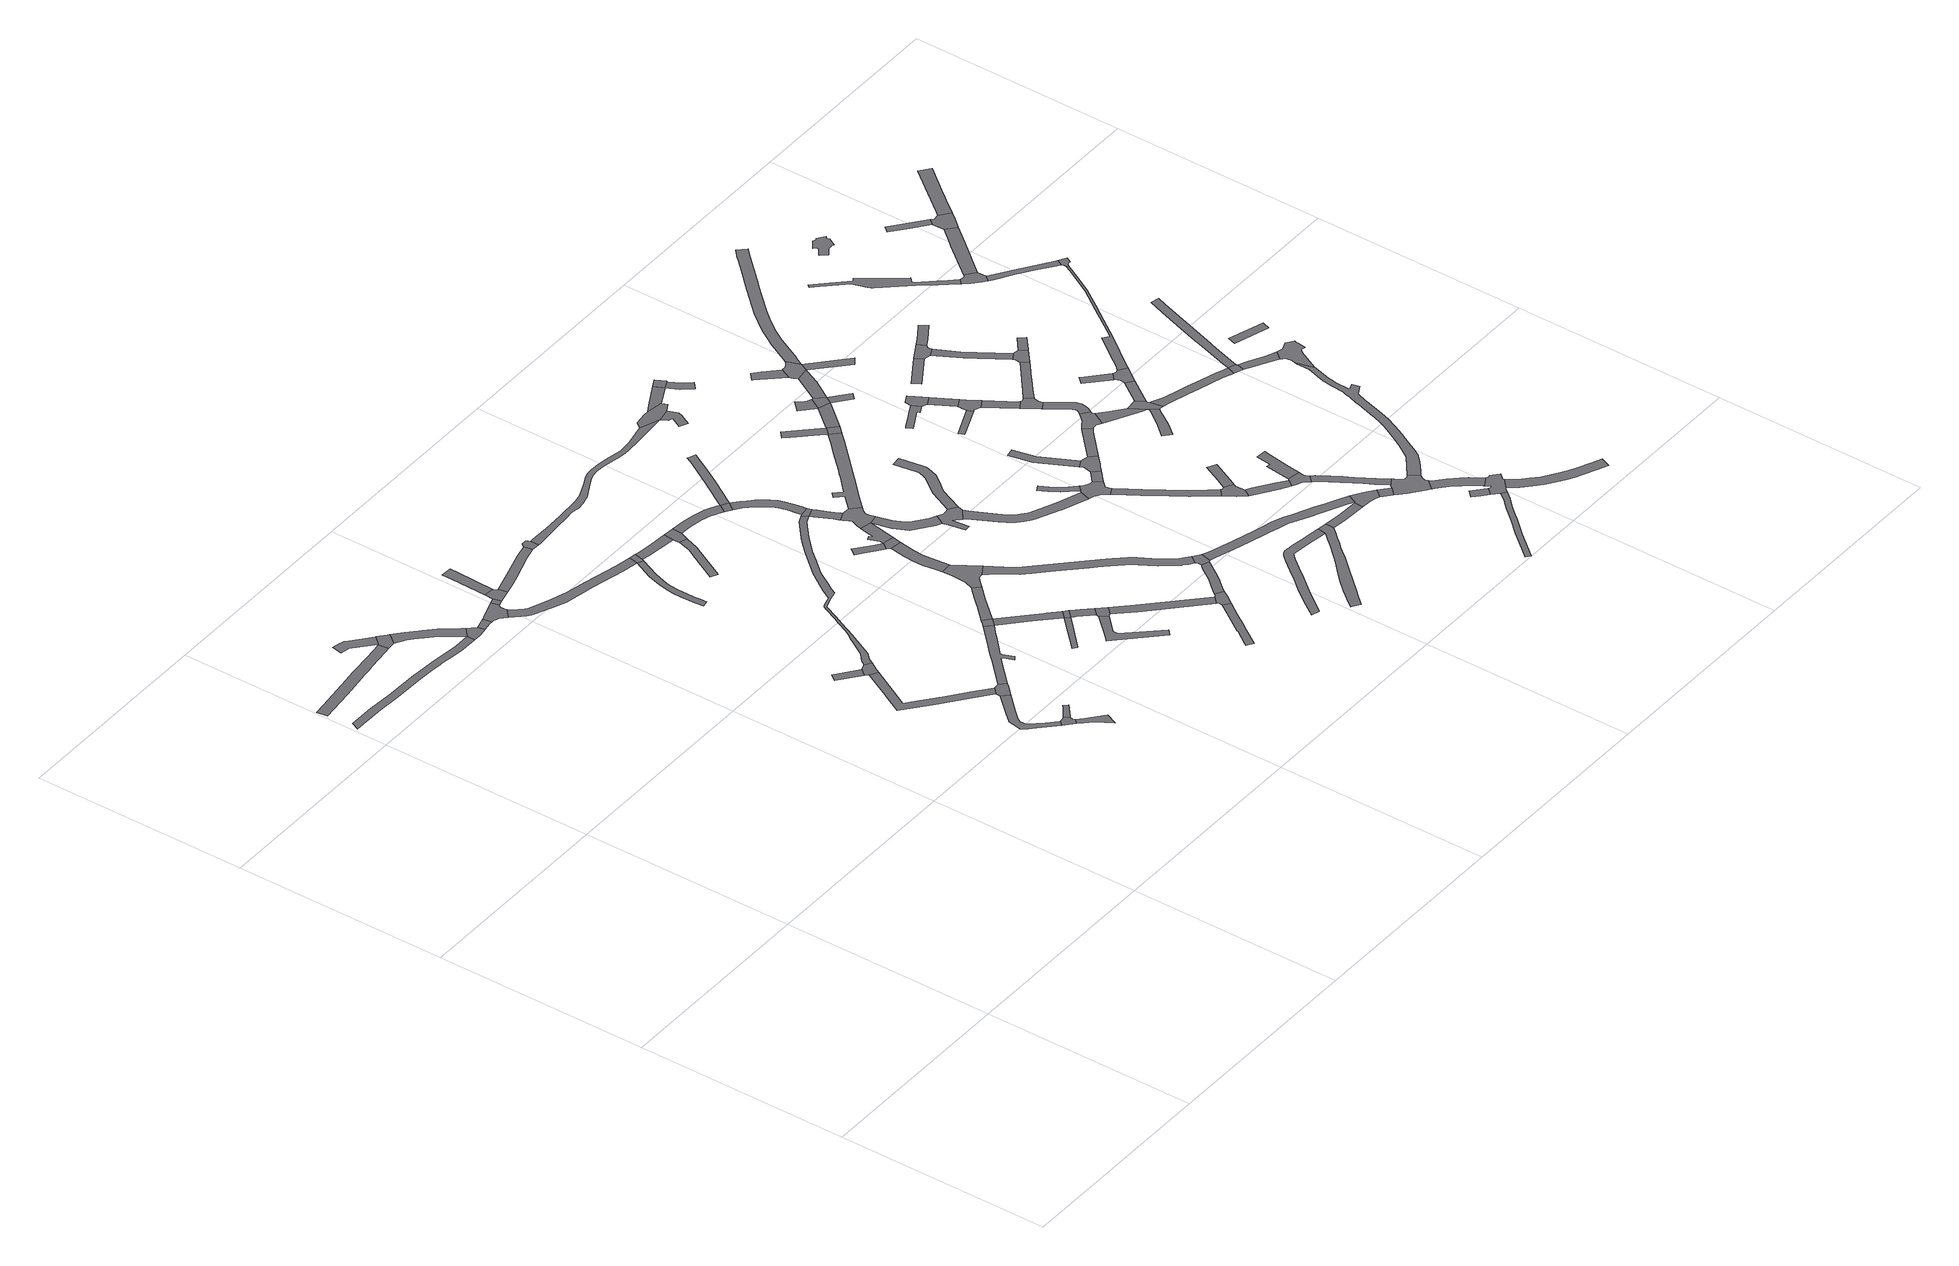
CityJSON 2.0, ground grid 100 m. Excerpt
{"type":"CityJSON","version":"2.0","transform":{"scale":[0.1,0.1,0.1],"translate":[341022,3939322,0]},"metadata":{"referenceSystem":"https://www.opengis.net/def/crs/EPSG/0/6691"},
"CityObjects":{
"road1":{"type":"Road","attributes":{"RoadStructureAttribute.sectionType":"1"},"geometry":[{"type":"MultiSurface","lod":"1","boundaries":[[[0,1,2,3,4,5,6,7,8,9,10,11,12,13,14,15]]]}]},
"road2":{"type":"Road","attributes":{"RoadStructureAttribute.sectionType":"1"},"geometry":[{"type":"MultiSurface","lod":"1","boundaries":[[[16,17,18,19,20,21,22,23,24,25,26,27,28,29,30,31,32,33,34]]]}]},
"road3":{"type":"Road","attributes":{"RoadStructureAttribute.sectionType":"1"},"geometry":[{"type":"MultiSurface","lod":"1","boundaries":[[[35,36,37,38,39,40,41,42,43,44,45,46]]]}]},
"road4":{"type":"Road","geometry":[{"type":"MultiSurface","lod":"1","boundaries":[[[15,14,47,48,49,50,51,52,35,46]]]}]},
"road5":{"type":"Road","attributes":{"RoadStructureAttribute.sectionType":"1"},"geometry":[{"type":"MultiSurface","lod":"1","boundaries":[[[53,54,55,56,57,58,59,49,48,60,61,62,63,64,16]]]}]},
"road6":{"type":"Road","geometry":[{"type":"MultiSurface","lod":"1","boundaries":[[[65,66,67,68,53,16,34]]]}]},
"road7":{"type":"Road","attributes":{"RoadStructureAttribute.sectionType":"1"},"geometry":[{"type":"MultiSurface","lod":"1","boundaries":[[[69,68,67,70,71,72]]]}]},
"road8":{"type":"Road","geometry":[{"type":"MultiSurface","lod":"1","boundaries":[[[73,74,75,76,77,78,79,80,81,82,83,84,85,86,87,88,89,69,72]]]}]},
"road9":{"type":"Road","attributes":{"RoadStructureAttribute.sectionType":"1"},"geometry":[{"type":"MultiSurface","lod":"1","boundaries":[[[90,91,92,93,94,95,96,97,98,99,100,101,102,103,104,105,106,107,108,109]]]}]},
"road10":{"type":"Road","attributes":{"RoadStructureAttribute.sectionType":"1"},"geometry":[{"type":"MultiSurface","lod":"1","boundaries":[[[88,87,110,111]]]}]},
"road11":{"type":"Road","geometry":[{"type":"MultiSurface","lod":"1","boundaries":[[[112,113,114,115]]]}]},
"road12":{"type":"Road","geometry":[{"type":"MultiSurface","lod":"1","boundaries":[[[116,117,118,119,120,121,99,98,122,123]]]}]},
"road13":{"type":"Road","attributes":{"RoadStructureAttribute.sectionType":"1"},"geometry":[{"type":"MultiSurface","lod":"1","boundaries":[[[124,125,126,127,128,129,130,131,132,133,134,135,136,137,138,139]]]}]},
"road14":{"type":"Road","geometry":[{"type":"MultiSurface","lod":"1","boundaries":[[[140,141,142,143,111,110,144]]]}]},
"road15":{"type":"Road","attributes":{"RoadStructureAttribute.sectionType":"1"},"geometry":[{"type":"MultiSurface","lod":"1","boundaries":[[[122,145,146,147,148,149,123]]]}]},
"road16":{"type":"Road","geometry":[{"type":"MultiSurface","lod":"1","boundaries":[[[150,112,115,151,130,129,152,153,154]]]}]},
"road17":{"type":"Road","geometry":[{"type":"MultiSurface","lod":"1","boundaries":[[[118,155,156,157,158,159,119]]]}]},
"road18":{"type":"Road","attributes":{"RoadStructureAttribute.sectionType":"1"},"geometry":[{"type":"MultiSurface","lod":"1","boundaries":[[[142,160,161,162,163,143]]]}]},
"road19":{"type":"Road","geometry":[{"type":"MultiSurface","lod":"1","boundaries":[[[108,164,165,166,139,138,167,109]]]}]},
"road20":{"type":"Road","attributes":{"RoadStructureAttribute.sectionType":"1"},"geometry":[{"type":"MultiSurface","lod":"1","boundaries":[[[79,168,169,170,171,172,173,174,175,176,177,178,179,180,181,182,183,184,185,186,187,188,80]]]}]},
"road21":{"type":"Road","attributes":{"RoadStructureAttribute.sectionType":"1"},"geometry":[{"type":"MultiSurface","lod":"1","boundaries":[[[189,190,191,192,193,194,195,140,144]]]}]},
"road22":{"type":"Road","geometry":[{"type":"MultiSurface","lod":"1","boundaries":[[[196,197,198,199,200,201,202,166,165,203,204,205,206,207,208,209,210,211,212,213,214,215,216]]]}]},
"road23":{"type":"Road","attributes":{"RoadStructureAttribute.sectionType":"1"},"geometry":[{"type":"MultiSurface","lod":"1","boundaries":[[[176,217,218,219,220,221,222,223,224,225,226,227,228,229,230,231,232,233,234,235]]]}]},
"road24":{"type":"Road","geometry":[{"type":"MultiSurface","lod":"1","boundaries":[[[236,237,238,239,240,241,193,192,242]]]}]},
"road25":{"type":"Road","geometry":[{"type":"MultiSurface","lod":"1","boundaries":[[[243,177,176,235,244]]]}]},
"road26":{"type":"Road","attributes":{"RoadStructureAttribute.sectionType":"1"},"geometry":[{"type":"MultiSurface","lod":"1","boundaries":[[[245,246,247,248,249,250,251,252,253,254,255,256,257,258,259,260,261,262,263,264,265,266,267,268,269,270,271,272,273,274,275,276,277,278,279,280,281,282,283,284,285,286,287,288,289,290,291,150,154]]]}]},
"road27":{"type":"Road","geometry":[{"type":"MultiSurface","lod":"1","boundaries":[[[292,293,294,196,216]]]}]},
"road28":{"type":"Road","attributes":{"RoadStructureAttribute.sectionType":"1"},"geometry":[{"type":"MultiSurface","lod":"1","boundaries":[[[295,296,297,298,299,300,301,302]]]}]},
"road29":{"type":"Road","attributes":{"RoadStructureAttribute.sectionType":"1"},"geometry":[{"type":"MultiSurface","lod":"1","boundaries":[[[303,304,243,244,305,306,307,308]]]}]},
"road30":{"type":"Road","attributes":{"RoadStructureAttribute.sectionType":"1"},"geometry":[{"type":"MultiSurface","lod":"1","boundaries":[[[309,310,311,312,313,314]]]}]},
"road31":{"type":"Road","attributes":{"RoadStructureAttribute.sectionType":"1"},"geometry":[{"type":"MultiSurface","lod":"1","boundaries":[[[315,316,317,292,216,318,319,314]]]}]},
"road32":{"type":"Road","attributes":{"RoadStructureAttribute.sectionType":"1"},"geometry":[{"type":"MultiSurface","lod":"1","boundaries":[[[320,321,322,323,324,325,326,327,328,293,292]]]}]},
"road33":{"type":"Road","geometry":[{"type":"MultiSurface","lod":"1","boundaries":[[[329,330,308,307,302,301,331,332]]]}]},
"road34":{"type":"Road","attributes":{"RoadStructureAttribute.sectionType":"1"},"geometry":[{"type":"MultiSurface","lod":"1","boundaries":[[[333,334,335,336,337,338,339,340,341,342,343,344]]]}]},
"road35":{"type":"Road","geometry":[{"type":"MultiSurface","lod":"1","boundaries":[[[345,315,314,313]]]}]},
"road36":{"type":"Road","attributes":{"RoadStructureAttribute.sectionType":"1"},"geometry":[{"type":"MultiSurface","lod":"1","boundaries":[[[346,347,348,345,313,349,350,351]]]}]},
"road37":{"type":"Road","geometry":[{"type":"MultiSurface","lod":"1","boundaries":[[[333,344,352,353,346,351]]]}]},
"road38":{"type":"Road","attributes":{"RoadStructureAttribute.sectionType":"1"},"geometry":[{"type":"MultiSurface","lod":"1","boundaries":[[[354,355,356,357,358,359,360,361,362,363,364,365,366,367,368,369,370,371,372,329,332]]]}]},
"road39":{"type":"Road","geometry":[{"type":"MultiSurface","lod":"1","boundaries":[[[322,373,374,375,376,377,378,379,380,381,382,323]]]}]},
"road40":{"type":"Road","geometry":[{"type":"MultiSurface","lod":"1","boundaries":[[[383,384,385,386,387,388,389,390]]]}]},
"road41":{"type":"Road","attributes":{"RoadStructureAttribute.sectionType":"1"},"geometry":[{"type":"MultiSurface","lod":"1","boundaries":[[[391,392,393,394,395,396,397,398,399,378,377]]]}]},
"road42":{"type":"Road","attributes":{"RoadStructureAttribute.sectionType":"1"},"geometry":[{"type":"MultiSurface","lod":"1","boundaries":[[[400,401,402,403,404,405,406,407,408,409,410,411]]]}]},
"road43":{"type":"Road","attributes":{"RoadStructureAttribute.sectionType":"1"},"geometry":[{"type":"MultiSurface","lod":"1","boundaries":[[[412,413,414,415,353,352]]]}]},
"road44":{"type":"Road","attributes":{"RoadStructureAttribute.sectionType":"1"},"geometry":[{"type":"MultiSurface","lod":"1","boundaries":[[[416,417,418,419,420,421,422,423,424,425,426,427,428,429,430,431,432,433,434,435,436,437,438,439,440,441,442,443,444,445,446,447,448,449,450,451,452,453,454,455,456,457,236,242]]]}]},
"road45":{"type":"Road","geometry":[{"type":"MultiSurface","lod":"1","boundaries":[[[395,394,458,390,389]]]}]},
"road46":{"type":"Road","geometry":[{"type":"MultiSurface","lod":"1","boundaries":[[[363,459,460,364]]]}]},
"road47":{"type":"Road","attributes":{"RoadStructureAttribute.sectionType":"1"},"geometry":[{"type":"MultiSurface","lod":"1","boundaries":[[[461,462,463,464,465,466,390,458,467]]]}]},
"road48":{"type":"Road","attributes":{"RoadStructureAttribute.sectionType":"1"},"geometry":[{"type":"MultiSurface","lod":"1","boundaries":[[[468,469,470,471,472,473,474,475,476,477,478,460,459,479,480,481,482,483,484,485,486,487,488,489]]]}]},
"road49":{"type":"Road","geometry":[{"type":"MultiSurface","lod":"1","boundaries":[[[269,268,490,468,489]]]}]},
"road50":{"type":"Road","attributes":{"RoadStructureAttribute.sectionType":"1"},"geometry":[{"type":"MultiSurface","lod":"1","boundaries":[[[491,492,493,494,495,496,490,268,497,498,499,500]]]}]},
"road51":{"type":"Road","geometry":[{"type":"MultiSurface","lod":"1","boundaries":[[[501,502,414,413,503,504,400,411,505,506,507]]]}]},
"road52":{"type":"Road","geometry":[{"type":"MultiSurface","lod":"1","boundaries":[[[508,509,510,511,512,461,467,513,514,515,516,517,518,491,500]]]}]},
"road53":{"type":"Road","attributes":{"RoadStructureAttribute.sectionType":"1"},"geometry":[{"type":"MultiSurface","lod":"1","boundaries":[[[519,520,521,522,523,524,525,526,527,528,529,530,531,532,533,534,535,376,375,536,537,538,539,540,541,542,543,544,545,546,547,548,549,550,551,552,553]]]}]},
"road54":{"type":"Road","attributes":{"RoadStructureAttribute.sectionType":"1"},"geometry":[{"type":"MultiSurface","lod":"1","boundaries":[[[460,554,555,556,557,558,559,560,561,364]]]}]},
"road55":{"type":"Road","attributes":{"RoadStructureAttribute.sectionType":"1"},"geometry":[{"type":"MultiSurface","lod":"1","boundaries":[[[562,563,564,565,566,567,568,569,570,571,513,467]]]}]},
"road56":{"type":"Road","attributes":{"RoadStructureAttribute.sectionType":"1"},"geometry":[{"type":"MultiSurface","lod":"1","boundaries":[[[572,573,574,575,576,577,578,579,580,581,582,583,584,585,586,587,501,507]]]}]},
"road57":{"type":"Road","geometry":[{"type":"MultiSurface","lod":"1","boundaries":[[[588,589,590,591,592,593,594,595,596,597,598,567,566]]]}]},
"road58":{"type":"Road","geometry":[{"type":"MultiSurface","lod":"1","boundaries":[[[599,600,519,553,601,602,580,579,603]]]}]},
"road59":{"type":"Road","geometry":[{"type":"MultiSurface","lod":"1","boundaries":[[[604,605,606,607,608,609,610,611,612,613,614,615,616,518,517,617,618,619,620,621,622,623]]]}]},
"road60":{"type":"Road","attributes":{"RoadStructureAttribute.sectionType":"1"},"geometry":[{"type":"MultiSurface","lod":"1","boundaries":[[[624,625,626,627,628,629,630,631,632,633,634,635,636,637,638,639,640,641,642,643,644,645,646,647,648,649,650,651,652,653,654,655,656]]]}]},
"road61":{"type":"Road","attributes":{"RoadStructureAttribute.sectionType":"1"},"geometry":[{"type":"MultiSurface","lod":"1","boundaries":[[[657,658,659,660,661,662,663,664,665,666,667,668,594,593,669,670,671,672,673,674,675,676,677,678,679,680]]]}]},
"road62":{"type":"Road","attributes":{"RoadStructureAttribute.sectionType":"1"},"geometry":[{"type":"MultiSurface","lod":"1","boundaries":[[[681,682,683,684,685,686,687,688,689,690,691,692,693,694,695,696,697,698,596,595]]]}]},
"road63":{"type":"Road","attributes":{"RoadStructureAttribute.sectionType":"1"},"geometry":[{"type":"MultiSurface","lod":"1","boundaries":[[[699,700,701,624,656,702,703,704,705,706,707,708,709,710,711,712,713,714,715,716,717,718,719,720,721,722,723,724,725,726,727,728]]]}]},
"road64":{"type":"Road","geometry":[{"type":"MultiSurface","lod":"1","boundaries":[[[729,730,439,438,731,732,733,734]]]}]},
"road65":{"type":"Road","geometry":[{"type":"MultiSurface","lod":"1","boundaries":[[[438,735,736,737,738,739,740,731]]]}]},
"road66":{"type":"Road","attributes":{"RoadStructureAttribute.sectionType":"1"},"geometry":[{"type":"MultiSurface","lod":"1","boundaries":[[[741,742,743,744,745,746,747,748,749,750,751,752]]]}]},
"road67":{"type":"Road","attributes":{"RoadStructureAttribute.sectionType":"1"},"geometry":[{"type":"MultiSurface","lod":"1","boundaries":[[[753,754,755,756,757,623,758]]]}]},
"road68":{"type":"Road","geometry":[{"type":"MultiSurface","lod":"1","boundaries":[[[759,760,752,751,657,680,761,762,763,764,765,766,767,768,769,770,771,772,773]]]}]},
"road69":{"type":"Road","attributes":{"RoadStructureAttribute.sectionType":"1"},"geometry":[{"type":"MultiSurface","lod":"1","boundaries":[[[774,775,776,777,778,779,780,781,782,783,784,785,786,787,788,789,790,791,792,793,794,795,796,797,798,799,800,801,802,803,804,805,599,603]]]}]},
"road70":{"type":"Road","attributes":{"RoadStructureAttribute.sectionType":"1"},"geometry":[{"type":"MultiSurface","lod":"1","boundaries":[[[733,806,807,808,809,810,811,806,812,813,734]]]}]},
"road71":{"type":"Road","geometry":[{"type":"MultiSurface","lod":"1","boundaries":[[[623,622,814,758]]]}]},
"road72":{"type":"Road","geometry":[{"type":"MultiSurface","lod":"1","boundaries":[[[815,812,806,811,816]]]}]},
"road73":{"type":"Road","attributes":{"RoadStructureAttribute.sectionType":"1"},"geometry":[{"type":"MultiSurface","lod":"1","boundaries":[[[817,818,819,820,821,822,767,766,823,824,825,826,827,828,829,830,831,832]]]}]},
"road74":{"type":"Road","attributes":{"RoadStructureAttribute.sectionType":"1"},"geometry":[{"type":"MultiSurface","lod":"1","boundaries":[[[772,833,834,773]]]}]},
"road75":{"type":"Road","attributes":{"RoadStructureAttribute.sectionType":"1"},"geometry":[{"type":"MultiSurface","lod":"1","boundaries":[[[814,835,836,837,838,839,840,841,758]]]}]},
"road76":{"type":"Road","attributes":{"RoadStructureAttribute.sectionType":"1"},"geometry":[{"type":"MultiSurface","lod":"1","boundaries":[[[842,843,844,845,846,847]]]}]},
"road77":{"type":"Road","geometry":[{"type":"MultiSurface","lod":"1","boundaries":[[[848,849,850,851,852,839]]]}]},
"road78":{"type":"Road","geometry":[{"type":"MultiSurface","lod":"1","boundaries":[[[853,842,847,854,834,833,855,856,857]]]}]},
"road79":{"type":"Road","geometry":[{"type":"MultiSurface","lod":"1","boundaries":[[[831,858,859,860,861,862,863,864,865,832]]]}]},
"road80":{"type":"Road","geometry":[{"type":"MultiSurface","lod":"1","boundaries":[[[866,867,700,699,868,869]]]}]},
"road81":{"type":"Road","geometry":[{"type":"MultiSurface","lod":"1","boundaries":[[[839,838,870,871,848]]]}]},
"road82":{"type":"Road","geometry":[{"type":"MultiSurface","lod":"1","boundaries":[[[872,873,874,875,876,877,878,879,880,881]]]}]},
"road83":{"type":"Road","geometry":[{"type":"MultiSurface","lod":"1","boundaries":[[[838,882,883,884,885,870]]]}]},
"road84":{"type":"Road","attributes":{"RoadStructureAttribute.sectionType":"1"},"geometry":[{"type":"MultiSurface","lod":"1","boundaries":[[[886,887,860,859,888,889,890,891]]]}]},
"road85":{"type":"Road","attributes":{"RoadStructureAttribute.sectionType":"1"},"geometry":[{"type":"MultiSurface","lod":"1","boundaries":[[[892,893,894,895,896,897]]]}]},
"road86":{"type":"Road","geometry":[{"type":"MultiSurface","lod":"1","boundaries":[[[862,898,899,900,901,902,903,904,905,906,863]]]}]},
"road87":{"type":"Road","attributes":{"RoadStructureAttribute.sectionType":"1"},"geometry":[{"type":"MultiSurface","lod":"1","boundaries":[[[907,908,909,910,911,912,871,870]]]}]},
"road88":{"type":"Road","geometry":[{"type":"MultiSurface","lod":"1","boundaries":[[[913,914,915,916,917,918,919,920,921]]]}]},
"road89":{"type":"Road","attributes":{"RoadStructureAttribute.sectionType":"1"},"geometry":[{"type":"MultiSurface","lod":"1","boundaries":[[[922,923,924,925,926,853,857]]]}]},
"road90":{"type":"Road","attributes":{"RoadStructureAttribute.sectionType":"1"},"geometry":[{"type":"MultiSurface","lod":"1","boundaries":[[[872,881,927,928,929,930,931]]]}]},
"road91":{"type":"Road","geometry":[{"type":"MultiSurface","lod":"1","boundaries":[[[866,869,932,933,934,935,936,937,790,789]]]}]},
"road92":{"type":"Road","geometry":[{"type":"MultiSurface","lod":"1","boundaries":[[[938,939,940,941,942,943,944,945,946,947,891,890]]]}]},
"road93":{"type":"Road","geometry":[{"type":"MultiSurface","lod":"1","boundaries":[[[948,911,910,949,950,951,952,953,954,913,921]]]}]},
"road94":{"type":"Road","attributes":{"RoadStructureAttribute.sectionType":"1"},"geometry":[{"type":"MultiSurface","lod":"1","boundaries":[[[955,928,927,956]]]}]},
"road95":{"type":"Road","attributes":{"RoadStructureAttribute.sectionType":"1"},"geometry":[{"type":"MultiSurface","lod":"1","boundaries":[[[957,958,959,960,961,962,963,964,965,966,967,968,969,970,971]]]}]},
"road96":{"type":"Road","geometry":[{"type":"MultiSurface","lod":"1","boundaries":[[[892,897,972,973,974,975,955,956]]]}]},
"road97":{"type":"Road","attributes":{"RoadStructureAttribute.sectionType":"1"},"geometry":[{"type":"MultiSurface","lod":"1","boundaries":[[[976,935,934,977,978]]]}]},
"road98":{"type":"Road","attributes":{"RoadStructureAttribute.sectionType":"1"},"geometry":[{"type":"MultiSurface","lod":"1","boundaries":[[[945,979,980,981,982,983,984,985,986,946]]]}]},
"road99":{"type":"Road","attributes":{"RoadStructureAttribute.sectionType":"1"},"geometry":[{"type":"MultiSurface","lod":"1","boundaries":[[[987,988,989,990,991,992,993,994,995,996,997,998,999,1000,1001,1002,1003,942,941]]]}]},
"road100":{"type":"Road","attributes":{"RoadStructureAttribute.sectionType":"1"},"geometry":[{"type":"MultiSurface","lod":"1","boundaries":[[[1004,974,973,1005,1006]]]}]},
"road101":{"type":"Road","geometry":[{"type":"MultiSurface","lod":"1","boundaries":[[[1007,1008,1009,1010,1011,1012,1013,924,923,1014,1015,1016,1017,1018]]]}]},
"road102":{"type":"Road","attributes":{"RoadStructureAttribute.sectionType":"1"},"geometry":[{"type":"MultiSurface","lod":"1","boundaries":[[[910,1019,1020,949]]]}]},
"road103":{"type":"Road","geometry":[{"type":"MultiSurface","lod":"1","boundaries":[[[1005,1021,1022,1023,1024,1025,1026,1027,1028,1029,1030,1031,1006]]]}]},
"road104":{"type":"Road","geometry":[{"type":"MultiSurface","lod":"1","boundaries":[[[1032,1033,1034,1035,1036,1037,1038,1039,1040,1041,1042,1043,1044,1045,1046,995,994,978,977,1047,1048,1049,1050]]]}]},
"road105":{"type":"Road","attributes":{"RoadStructureAttribute.sectionType":"1"},"geometry":[{"type":"MultiSurface","lod":"1","boundaries":[[[1022,1051,1052,1053,1054,1055,1010,1009,1056,1057,1058,1059,1060,1023]]]}]},
"road106":{"type":"Road","geometry":[{"type":"MultiSurface","lod":"1","boundaries":[[[1061,1062,1063,1064,1065]]]}]},
"road107":{"type":"Road","attributes":{"RoadStructureAttribute.sectionType":"1"},"geometry":[{"type":"MultiSurface","lod":"1","boundaries":[[[1066,1067,1068,1069]]]}]},
"road108":{"type":"Road","geometry":[{"type":"MultiSurface","lod":"1","boundaries":[[[1070,1071,1072,1073,1074,1075,1076,1077]]]}]},
"road109":{"type":"Road","attributes":{"RoadStructureAttribute.sectionType":"1"},"geometry":[{"type":"MultiSurface","lod":"1","boundaries":[[[1078,1079,1080,1081,1082,1083,1084,1007,1018]]]}]},
"road110":{"type":"Road","attributes":{"RoadStructureAttribute.sectionType":"1"},"geometry":[{"type":"MultiSurface","lod":"1","boundaries":[[[1049,1085,1086,1087,1088,1089,1090,1091,1092,1093,1094,1095,1096,1097,1050]]]}]},
"road111":{"type":"Road","geometry":[{"type":"MultiSurface","lod":"1","boundaries":[[[1098,1092,1091,1099,1100,1065,1064,971,970,1101,1102,1103,1104,1105,1106,1107]]]}]},
"road112":{"type":"Road","geometry":[{"type":"MultiSurface","lod":"1","boundaries":[[[1108,1109,1110,1082,1081,1077,1076,1111,1112,1113]]]}]},
"road113":{"type":"Road","attributes":{"RoadStructureAttribute.sectionType":"1"},"geometry":[{"type":"MultiSurface","lod":"1","boundaries":[[[1114,1115,1028,1027,1116,1117,1118,1119,1120]]]}]},
"road114":{"type":"Road","geometry":[{"type":"MultiSurface","lod":"1","boundaries":[[[1121,1122,1123,1124,1125,1126,1127,1128,1129,1066,1069]]]}]},
"road115":{"type":"Road","attributes":{"RoadStructureAttribute.sectionType":"1"},"geometry":[{"type":"MultiSurface","lod":"1","boundaries":[[[1130,1131,1132,1133,1110,1109]]]}]},
"road116":{"type":"Road","attributes":{"RoadStructureAttribute.sectionType":"1"},"geometry":[{"type":"MultiSurface","lod":"1","boundaries":[[[1134,1135,1136,1137,1122,1121,1138,1139,1140]]]}]},
"road117":{"type":"Road","geometry":[{"type":"MultiSurface","lod":"1","boundaries":[[[1141,1142,1143,1144,1145]]]}]},
"road118":{"type":"Road","attributes":{"RoadStructureAttribute.sectionType":"1"},"geometry":[{"type":"MultiSurface","lod":"1","boundaries":[[[1146,1147,1148,1149,1150,1151,1152,1153,1154,1155,1156,950,949,1157,1158,1159,1160,1161,1162,1163,1164,1165,1166,1167,1168,1169,1170,1171]]]}]},
"road119":{"type":"Road","attributes":{"RoadStructureAttribute.sectionType":"1"},"geometry":[{"type":"MultiSurface","lod":"1","boundaries":[[[1172,1173,1174,1175,1176,1177,1178,1179,1180,1104,1103,1181,1182,1183,1184,1185,1186,1187,1188,1189,1190,1191]]]}]},
"road120":{"type":"Road","geometry":[{"type":"MultiSurface","lod":"1","boundaries":[[[1128,1192,1193,1194,1195,1196,1197,1129]]]}]},
"road121":{"type":"Road","geometry":[{"type":"MultiSurface","lod":"1","boundaries":[[[1198,1199,1134,1140,1200,1114,1120]]]}]},
"road122":{"type":"Road","geometry":[{"type":"MultiSurface","lod":"1","boundaries":[[[1201,1202,1203,1204,1141,1145,1205,1206,1207,1208,1209,1133,1132]]]}]},
"road123":{"type":"Road","attributes":{"RoadStructureAttribute.sectionType":"1"},"geometry":[{"type":"MultiSurface","lod":"1","boundaries":[[[1112,1210,1211,1212,1213,1214,1215,1216,1217,1218,1219,1220,1221,1222,1223,1224,1225,1226,1113]]]}]},
"road124":{"type":"Road","attributes":{"RoadStructureAttribute.sectionType":"1"},"geometry":[{"type":"MultiSurface","lod":"1","boundaries":[[[1227,1228,1229,1230,1231,1232,1233,1234,1235,1236,1237,1238,1239,1240,1241,1242,1243,1244,1245,1246,1247,1036,1035,1248,1249,1250,1251,1252,1253,1254,1255,1256,1257,1258,1259,1260,1261,1262,1263,1264,1265,1266,1267,1268,1269,1270,1271,1272,1273]]]}]},
"road125":{"type":"Road","geometry":[{"type":"MultiSurface","lod":"1","boundaries":[[[1198,1274,1275,1199]]]}]},
"road126":{"type":"Road","geometry":[{"type":"MultiSurface","lod":"1","boundaries":[[[1218,1217,1276,1277,1278,1279]]]}]},
"road127":{"type":"Road","attributes":{"RoadStructureAttribute.sectionType":"1"},"geometry":[{"type":"MultiSurface","lod":"1","boundaries":[[[1280,1281,1282,1283,1284,1285,1286,1287,1288,1289,1290,1291,1292,1293,1294,1295,1296,1297,1298,1299,1300]]]}]},
"road128":{"type":"Road","attributes":{"RoadStructureAttribute.sectionType":"1"},"geometry":[{"type":"MultiSurface","lod":"1","boundaries":[[[1276,1301,1302,1303,1304,1305,1306,1307,1308,1277]]]}]},
"road129":{"type":"Road","attributes":{"RoadStructureAttribute.sectionType":"1"},"geometry":[{"type":"MultiSurface","lod":"1","boundaries":[[[1309,1310,1311,1312,1313,1314,1315,1316,1317,1318,1319,1320,1202,1201,1321,1322,1323,1324,1325,1326,1327,1328,1329]]]}]},
"road130":{"type":"Road","attributes":{"RoadStructureAttribute.sectionType":"1"},"geometry":[{"type":"MultiSurface","lod":"1","boundaries":[[[1279,1330,1331,1332,1333,1334,1335,1336,1337,1338,1339,1340,1341,1342,1218]]]}]},
"road131":{"type":"Road","geometry":[{"type":"MultiSurface","lod":"1","boundaries":[[[1343,1344,1345,1346,1347,1305,1304,1348,1349,1350,1351,1352,1353,1227,1273,1354,1355,1356,1357,1358]]]}]},
"road132":{"type":"Road","geometry":[{"type":"MultiSurface","lod":"1","boundaries":[[[1359,1360,1361,1362,1363,1364,1365,1366,1367,1368,1369,1280,1300]]]}]},
"road133":{"type":"Road","geometry":[{"type":"MultiSurface","lod":"1","boundaries":[[[1370,1371,1372,1373,1374,1375,1376,1377,1378,1379,1380,1381,1382,1383,1384,1385,1386,1387,1388,1389,1390,1391,1392]]]}]},
"road134":{"type":"Road","attributes":{"RoadStructureAttribute.sectionType":"1"},"geometry":[{"type":"MultiSurface","lod":"1","boundaries":[[[1393,1394,1395,1396]]]}]},
"road135":{"type":"Road","attributes":{"RoadStructureAttribute.sectionType":"1"},"geometry":[{"type":"MultiSurface","lod":"1","boundaries":[[[1397,1398,1399,1400,1401,1402,1364,1363,1403,1404,1405,1406,1407,1408]]]}]},
"road136":{"type":"Road","attributes":{"RoadStructureAttribute.sectionType":"1"},"geometry":[{"type":"MultiSurface","lod":"1","boundaries":[[[1409,1410,1366,1365,1411,1412,1413]]]}]},
"road137":{"type":"Road","geometry":[{"type":"MultiSurface","lod":"1","boundaries":[[[1397,1408,1414,1309,1329,1415,1416,1417,1418]]]}]},
"road138":{"type":"Road","attributes":{"RoadStructureAttribute.sectionType":"1"},"geometry":[{"type":"MultiSurface","lod":"1","boundaries":[[[1419,1420,1421,1422,1423,1424]]]}]},
"road139":{"type":"Road","geometry":[{"type":"MultiSurface","lod":"1","boundaries":[[[1412,1425,1426,1427,1428,1419,1424,1413]]]}]},
"road140":{"type":"Road","attributes":{"RoadStructureAttribute.sectionType":"1"},"geometry":[{"type":"MultiSurface","lod":"1","boundaries":[[[1429,1430,1431,1432,1433,1434,1435,1436,1427,1426]]]}]}
},
"vertices":[
[481,3404,0],[337,3390,0],[312,3388,0],[249,3380,0],[61,3357,0],[8,3350,0],[16,3300,0],[60,3306,0],[175,3320,0],[296,3336,0],[318,3338,0],[353,3343,0],[385,3347,0],[486,3359,0],[519,3363,0],[512,3410,0],
[768,3154,0],[693,3154,0],[547,3170,0],[467,3175,0],[435,3177,0],[274,3183,0],[159,3190,0],[36,3190,0],[20,3153,0],[158,3153,0],[173,3152,0],[273,3146,0],[433,3140,0],[509,3136,0],[545,3134,0],[574,3131,0],[634,3124,0],[691,3118,0],[767,3116,0],
[550,3451,0],[467,3521,0],[454,3532,0],[450,3535,0],[441,3539,0],[431,3542,0],[393,3550,0],[382,3501,0],[419,3493,0],[422,3493,0],[424,3492,0],[516,3414,0],
[532,3364,0],[556,3366,0],[595,3413,0],[588,3419,0],[565,3438,0],[552,3449,0],
[808,3190,0],[797,3202,0],[770,3237,0],[738,3278,0],[695,3323,0],[685,3332,0],[642,3374,0],[607,3338,0],[628,3317,0],[659,3288,0],[700,3246,0],[756,3173,0],
[801,3115,0],[836,3120,0],[848,3122,0],[841,3154,0],
[894,3169,0],[867,3126,0],[888,3129,0],[906,3130,0],
[917,3129,0],[925,3126,0],[934,3123,0],[945,3116,0],[953,3110,0],[967,3096,0],[968,3095,0],[1005,3129,0],[1003,3140,0],[1002,3149,0],[1002,3154,0],[1003,3160,0],[1005,3165,0],[1009,3169,0],[1014,3171,0],[1002,3206,0],[908,3173,0],
[1642,1109,0],[1618,1081,0],[1600,1061,0],[1596,1038,0],[1589,998,0],[1607,972,0],[1633,947,0],[1661,919,0],[1706,877,0],[1724,896,0],[1680,937,0],[1634,992,0],[1628,1007,0],[1628,1016,0],[1628,1029,0],[1633,1038,0],[1646,1053,0],[1672,1082,0],[1747,1160,0],[1716,1190,0],
[1039,3178,0],[1029,3216,0],
[1528,1743,0],[1428,1819,0],[1407,1788,0],[1503,1712,0],
[1765,868,0],[1766,871,0],[1768,878,0],[1752,902,0],[1750,901,0],[1740,898,0],[1750,836,0],[1769,856,0],
[1666,1304,0],[1585,1367,0],[1492,1440,0],[1447,1479,0],[1491,1561,0],[1553,1676,0],[1517,1696,0],[1457,1584,0],[1451,1571,0],[1429,1530,0],[1397,1470,0],[1467,1409,0],[1519,1368,0],[1640,1273,0],[1716,1211,0],[1746,1238,0],
[1090,3234,0],[1082,3242,0],[1080,3253,0],[1030,3255,0],[1101,3194,0],
[1771,817,0],[1801,782,0],[1847,713,0],[1872,767,0],[1797,829,0],
[1560,1753,0],[1512,1704,0],[1559,1688,0],[1564,1696,0],[1588,1735,0],
[1772,883,0],[1830,932,0],[1813,950,0],[1804,940,0],[1758,906,0],
[1085,3436,0],[1086,3471,0],[1036,3473,0],[1035,3423,0],
[1790,1205,0],[1799,1215,0],[1772,1241,0],[1717,1206,0],
[1019,3041,0],[1036,3027,0],[1091,3002,0],[1119,2989,0],[1185,2964,0],[1282,2944,0],[1329,2935,0],[1486,2898,0],[1563,2885,0],[1570,2929,0],[1495,2942,0],[1338,2979,0],[1242,2999,0],[1195,3014,0],[1152,3028,0],[1090,3051,0],[1061,3064,0],[1051,3072,0],[1033,3090,0],[1014,3113,0],[1009,3121,0],
[1153,3208,0],[1198,3221,0],[1322,3261,0],[1384,3276,0],[1376,3316,0],[1311,3299,0],[1213,3270,0],
[2045,1514,0],[1969,1439,0],[1962,1432,0],[1928,1398,0],[1893,1364,0],[1889,1359,0],[1778,1247,0],[1916,1333,0],[1919,1336,0],[1927,1327,0],[1943,1283,0],[1961,1297,0],[1944,1333,0],[1941,1345,0],[1941,1356,0],[1949,1363,0],[1958,1372,0],[2017,1427,0],[2026,1435,0],[2042,1451,0],[2076,1482,0],
[1519,2794,0],[1503,2744,0],[1495,2717,0],[1491,2692,0],[1486,2651,0],[1485,2608,0],[1486,2572,0],[1486,2541,0],[1491,2503,0],[1520,2508,0],[1518,2543,0],[1515,2570,0],[1515,2608,0],[1515,2648,0],[1520,2688,0],[1524,2710,0],[1532,2736,0],[1547,2783,0],[1588,2873,0],
[1424,3315,0],[1420,3320,0],[1418,3325,0],[1415,3333,0],[1390,3332,0],[1380,3317,0],[1423,3275,0],
[1602,2924,0],[1591,2881,0],
[1603,1759,0],[1628,1785,0],[1667,1865,0],[1670,1870,0],[1689,1908,0],[1704,1940,0],[1728,1992,0],[1732,1999,0],[1772,2086,0],[1777,2099,0],[1792,2104,0],[1836,2118,0],[1859,2123,0],[1866,2125,0],[1870,2127,0],[1884,2153,0],[1902,2182,0],[1944,2250,0],[1995,2309,0],[2037,2359,0],[2058,2380,0],[2104,2426,0],[2178,2490,0],[2213,2506,0],[2199,2533,0],[2162,2515,0],[2083,2448,0],[2072,2437,0],[2045,2410,0],[2014,2379,0],[1920,2269,0],[1914,2260,0],[1854,2171,0],[1832,2130,0],[1829,2127,0],[1779,2111,0],[1775,2109,0],[1771,2106,0],[1763,2090,0],[1734,2028,0],[1721,1999,0],[1695,1944,0],[1676,1913,0],[1667,1900,0],[1648,1869,0],[1608,1805,0],[1573,1775,0],
[2106,1513,0],[2073,1544,0],[2057,1526,0],
[1752,2766,0],[1733,2730,0],[1661,2593,0],[1692,2577,0],[1768,2721,0],[1784,2752,0],[1806,2814,0],[1771,2826,0],
[1696,2912,0],[1631,2919,0],[1625,2874,0],[1751,2859,0],[1768,2856,0],[1773,2905,0],
[2218,1220,0],[2138,1139,0],[2157,1125,0],[2271,1235,0],[2301,1264,0],[2283,1284,0],
[2312,1315,0],[2266,1359,0],[2259,1366,0],[2176,1387,0],[2204,1360,0],
[2174,1591,0],[2193,1613,0],[2251,1672,0],[2221,1700,0],[2207,1686,0],[2164,1640,0],[2158,1633,0],[2143,1618,0],[2140,1614,0],
[1826,2900,0],[1803,2902,0],[1809,2821,0],[1822,2854,0],
[2372,1176,0],[2297,1096,0],[2277,1076,0],[2274,1072,0],[2260,1058,0],[2443,874,0],[2466,898,0],[2328,1048,0],[2325,1061,0],[2325,1071,0],[2330,1076,0],[2397,1144,0],
[2332,1297,0],
[2405,1220,0],[2365,1262,0],[2337,1292,0],[2312,1255,0],[2318,1249,0],[2374,1190,0],
[2410,1151,0],[2442,1181,0],
[1864,2852,0],[1895,2848,0],[1920,2845,0],[1941,2840,0],[1958,2835,0],[1964,2834,0],[1985,2827,0],[2006,2817,0],[2030,2804,0],[2039,2799,0],[2063,2837,0],[2052,2844,0],[2026,2857,0],[2001,2869,0],[1977,2877,0],[1952,2883,0],[1929,2889,0],[1902,2893,0],[1869,2897,0],
[2264,1685,0],[2292,1715,0],[2316,1719,0],[2364,1749,0],[2292,1861,0],[2237,1856,0],[2241,1813,0],[2239,1762,0],[2235,1740,0],[2222,1701,0],
[2214,2185,0],[2172,2217,0],[2142,2241,0],[2117,2209,0],[2151,2184,0],[2190,2153,0],[2226,2128,0],[2249,2160,0],
[2281,1951,0],[2279,1988,0],[2284,2034,0],[2295,2108,0],[2241,2116,0],[2229,2041,0],[2224,1990,0],[2226,1947,0],[2234,1882,0],
[2725,818,0],[2677,749,0],[2624,670,0],[2621,665,0],[2575,597,0],[2567,586,0],[2597,566,0],[2650,646,0],[2674,681,0],[2709,733,0],[2729,760,0],[2755,797,0],
[2489,1068,0],[2719,844,0],[2749,874,0],[2520,1099,0],
[1436,3275,0],[1516,3279,0],[1570,3284,0],[1630,3289,0],[1669,3292,0],[1691,3290,0],[1702,3288,0],[1711,3286,0],[1744,3289,0],[1792,3302,0],[1862,3340,0],[1895,3356,0],[1922,3367,0],[1950,3369,0],[1989,3368,0],[2036,3361,0],[2087,3351,0],[2115,3347,0],[2139,3347,0],[2163,3349,0],[2185,3350,0],[2303,3359,0],[2373,3364,0],[2283,3399,0],[2181,3375,0],[2161,3374,0],[2139,3372,0],[2116,3372,0],[2091,3376,0],[2040,3386,0],[1991,3393,0],[1949,3394,0],[1916,3391,0],[1885,3379,0],[1852,3363,0],[1783,3333,0],[1743,3324,0],[1628,3318,0],[1564,3315,0],[1526,3314,0],[1516,3314,0],[1437,3315,0],
[2303,2150,0],
[2070,2779,0],[2097,2816,0],
[2273,2290,0],[2267,2261,0],[2259,2215,0],[2252,2234,0],[2233,2227,0],[2252,2178,0],[2326,2278,0],
[2253,2544,0],[2249,2568,0],[2242,2608,0],[2235,2640,0],[2225,2668,0],[2208,2697,0],[2193,2719,0],[2174,2743,0],[2154,2764,0],[2152,2767,0],[2132,2787,0],[2101,2754,0],[2119,2736,0],[2140,2713,0],[2141,2712,0],[2157,2692,0],[2170,2674,0],[2184,2649,0],[2191,2627,0],[2198,2599,0],[2204,2561,0],[2207,2537,0],
[2260,2524,0],
[2312,2408,0],[2309,2415,0],[2304,2424,0],[2297,2439,0],[2283,2470,0],[2267,2504,0],[2242,2451,0],[2259,2415,0],[2268,2396,0],[2271,2390,0],
[2766,886,0],[2756,877,0],[2724,841,0],[2727,834,0],[2772,821,0],[2778,829,0],[2800,865,0],
[2275,2379,0],[2279,2372,0],[2291,2344,0],[2285,2330,0],[2279,2312,0],[2372,2290,0],[2365,2317,0],[2364,2335,0],[2372,2349,0],[2389,2368,0],[2349,2405,0],
[2909,1105,0],[2890,1122,0],[2871,1137,0],[2847,1163,0],[2842,1170,0],[2818,1205,0],[2773,1280,0],[2767,1289,0],[2755,1309,0],[2712,1354,0],[2704,1362,0],[2693,1374,0],[2678,1390,0],[2527,1542,0],[2452,1615,0],[2444,1623,0],[2408,1679,0],[2334,1696,0],[2370,1652,0],[2375,1644,0],[2407,1593,0],[2440,1561,0],[2494,1508,0],[2607,1395,0],[2644,1357,0],[2646,1356,0],[2647,1355,0],[2706,1292,0],[2718,1280,0],[2780,1179,0],[2838,1104,0],[2842,1102,0],[2859,1088,0],[2861,1086,0],[2883,1071,0],
[2179,2947,0],[2216,3011,0],[2251,3070,0],[2272,3110,0],[2244,3123,0],[2236,3127,0],[2216,3089,0],[2144,2968,0],
[2349,2189,0],[2381,2124,0],[2459,2063,0],[2470,2057,0],[2495,2045,0],[2520,2092,0],[2490,2108,0],[2424,2157,0],[2412,2176,0],[2390,2222,0],
[2806,874,0],[2839,913,0],[2847,921,0],[2856,932,0],[2869,948,0],[2902,998,0],[2914,1015,0],[2921,1027,0],[2889,1041,0],[2884,1036,0],[2869,1020,0],[2840,977,0],[2836,972,0],[2825,957,0],[2812,943,0],[2776,901,0],
[2500,2017,0],[2514,1944,0],[2541,1946,0],[2533,2023,0],[2546,2014,0],[2564,1995,0],[2611,2032,0],[2620,2057,0],[2581,2081,0],[2564,2078,0],[2549,2077,0],
[2944,1081,0],[2927,1091,0],[2889,1060,0],[2890,1051,0],[2931,1031,0],
[2693,2757,0],[2658,2721,0],[2605,2666,0],[2566,2626,0],[2530,2588,0],[2513,2571,0],[2494,2552,0],[2470,2529,0],[2428,2487,0],[2394,2520,0],[2374,2500,0],[2407,2466,0],[2402,2462,0],[2442,2424,0],[2509,2490,0],[2552,2533,0],[2698,2683,0],[2733,2719,0],[2735,2721,0],[2695,2759,0],
[3354,800,0],[3324,804,0],[3258,813,0],[3206,820,0],[3187,822,0],[3176,823,0],[3159,824,0],[3146,820,0],[3134,810,0],[3108,782,0],[3070,734,0],[3031,684,0],[2991,637,0],[2956,591,0],[2926,549,0],[2885,490,0],[2920,477,0],[2968,540,0],[2987,566,0],[3021,610,0],[3035,627,0],[3062,658,0],[3092,698,0],[3102,710,0],[3139,756,0],[3162,781,0],[3165,784,0],[3173,783,0],[3202,780,0],[3253,774,0],[3256,773,0],[3318,765,0],[3349,761,0],
[2988,1712,0],[2900,1744,0],[2866,1756,0],[2849,1763,0],[2761,1801,0],[2754,1806,0],[2731,1824,0],[2711,1843,0],[2703,1852,0],[2695,1865,0],[2681,1886,0],[2623,2009,0],[2574,1982,0],[2635,1866,0],[2652,1838,0],[2663,1822,0],[2675,1808,0],[2699,1786,0],[2724,1765,0],[2738,1757,0],[2847,1710,0],[2849,1709,0],[2899,1690,0],[2970,1663,0],
[2669,2167,0],[2694,2199,0],[2733,2250,0],[2738,2261,0],[2744,2276,0],[2751,2302,0],[2753,2317,0],[2752,2331,0],[2734,2438,0],[2690,2431,0],[2707,2325,0],[2708,2318,0],[2707,2311,0],[2701,2290,0],[2697,2280,0],[2694,2275,0],[2653,2220,0],[2630,2190,0],
[3397,754,0],[3401,795,0],[3383,797,0],[3351,759,0],[3328,736,0],[3321,727,0],[3308,711,0],[3297,699,0],[3254,652,0],[3218,613,0],[3171,568,0],[3155,553,0],[3133,530,0],[3090,482,0],[3054,438,0],[3018,393,0],[3032,385,0],[3058,369,0],[3086,403,0],[3122,442,0],[3212,541,0],[3265,600,0],[3294,635,0],[3310,654,0],[3328,673,0],[3339,686,0],[3354,704,0],[3359,710,0],[3368,720,0],[3380,734,0],
[2366,3433,0],[2303,3424,0],[2436,3376,0],[2473,3397,0],[2463,3423,0],[2386,3434,0],
[2392,3332,0],[2411,3326,0],[2384,3275,0],[2421,3258,0],[2448,3308,0],[2456,3330,0],
[2986,1774,0],[2965,1799,0],[2940,1839,0],[2918,1879,0],[2903,1871,0],[2892,1865,0],[2903,1845,0],[2914,1824,0],[2941,1781,0],[2964,1754,0],[2993,1720,0],[3017,1744,0],
[2612,2909,0],[2597,2925,0],[2566,2897,0],[2589,2872,0],[2688,2767,0],[2724,2790,0],
[3057,1715,0],[3032,1729,0],[2994,1656,0],[3012,1647,0],[3023,1640,0],[3032,1630,0],[3038,1622,0],[3046,1611,0],[3081,1630,0],[3076,1639,0],[3076,1648,0],[3075,1656,0],[3077,1661,0],[3097,1683,0],[3070,1717,0],
[2951,1025,0],[2987,1015,0],[3024,1003,0],[3079,987,0],[3134,971,0],[3186,956,0],[3226,944,0],[3264,934,0],[3294,926,0],[3313,918,0],[3352,898,0],[3400,875,0],[3448,853,0],[3491,832,0],[3539,808,0],[3584,786,0],[3605,827,0],[3560,849,0],[3511,873,0],[3468,894,0],[3420,916,0],[3373,939,0],[3332,960,0],[3309,969,0],[3277,979,0],[3238,989,0],[3199,1001,0],[3146,1015,0],[3091,1031,0],[3038,1047,0],[3002,1058,0],[2970,1069,0],
[2556,3469,0],[2582,3414,0],[2621,3368,0],[2652,3396,0],[2621,3437,0],[2592,3486,0],[2533,3515,0],[2425,3456,0],
[2764,2752,0],
[2571,3536,0],[2595,3493,0],
[3270,1347,0],[3260,1360,0],[3257,1364,0],[3252,1370,0],[3146,1526,0],[3115,1575,0],[3081,1555,0],[3113,1504,0],[3178,1411,0],[3198,1382,0],[3222,1348,0],[3226,1342,0],[3263,1294,0],[3289,1261,0],[3301,1244,0],[3333,1269,0],
[3148,1730,0],[3119,1762,0],
[2766,2754,0],[2841,2844,0],[2863,2870,0],[2868,2876,0],[2809,2892,0],[2799,2880,0],[2725,2791,0],
[3152,1836,0],[3071,2000,0],[3047,2102,0],[3008,2094,0],[3033,1986,0],[3117,1818,0],
[2840,2948,0],[2823,2956,0],[2807,2969,0],[2789,2994,0],[2747,2952,0],
[3191,1828,0],[3126,1799,0],[3171,1752,0],[3180,1759,0],[3220,1797,0],
[3335,1192,0],[3365,1153,0],[3389,1190,0],[3384,1232,0],[3392,1247,0],[3352,1268,0],[3346,1266,0],[3338,1266,0],
[3580,781,0],[3476,786,0],[3472,747,0],[3578,741,0],
[2888,2907,0],[2849,2947,0],
[3044,2604,0],[3008,2584,0],[2979,2568,0],[2919,2536,0],[2914,2533,0],[2919,2523,0],[2928,2506,0],[3023,2558,0],[3030,2545,0],[3066,2565,0],
[2926,2827,0],[2945,2812,0],[2972,2838,0],[2928,2875,0],
[3496,1118,0],[3414,1175,0],[3389,1137,0],[3470,1081,0],[3522,1053,0],[3543,1085,0],
[3151,2401,0],[3110,2384,0],[3009,2341,0],[3019,2316,0],[3147,2370,0],[3162,2376,0],
[3396,1255,0],[3409,1279,0],[3433,1331,0],[3440,1345,0],[3457,1380,0],[3416,1400,0],[3391,1346,0],[3388,1340,0],[3368,1299,0],
[2930,2976,0],[2945,2999,0],[2979,3069,0],[2985,3081,0],[2920,3070,0],[2864,2973,0],
[2928,3159,0],[2867,3218,0],[2835,3248,0],[2819,3233,0],[2803,3218,0],[2807,3214,0],[2825,3195,0],[2866,3151,0],[2905,3109,0],
[3338,1907,0],[3353,1920,0],[3325,1955,0],[3311,1943,0],[3300,1933,0],
[3090,2554,0],[3130,2577,0],[3116,2600,0],[3087,2653,0],[3048,2632,0],
[3625,738,0],[3650,733,0],[3671,725,0],[3700,760,0],[3666,788,0],[3634,810,0],
[3541,1043,0],[3563,1031,0],[3580,1016,0],[3589,1006,0],[3617,1033,0],[3608,1052,0],[3606,1063,0],[3609,1080,0],[3549,1089,0],[3546,1085,0],
[2911,3088,0],[3004,3118,0],[2980,3180,0],[2971,3172,0],[2963,3166,0],[2948,3159,0],[2935,3159,0],
[3191,2469,0],[3152,2447,0],
[3950,308,0],[3936,294,0],[3913,270,0],[3857,205,0],[3800,143,0],[3698,18,0],[3717,2,0],[3810,115,0],[3876,189,0],[3896,212,0],[3932,253,0],[3957,279,0],[3969,292,0],[3998,328,0],[3978,344,0],
[3170,2380,0],[3200,2367,0],[3238,2391,0],[3217,2423,0],
[3747,720,0],[3716,687,0],[3748,719,0],
[3616,1137,0],[3623,1174,0],[3634,1242,0],[3639,1274,0],[3593,1277,0],[3589,1244,0],[3584,1205,0],[3566,1209,0],
[3602,993,0],[3632,946,0],[3656,906,0],[3681,864,0],[3704,827,0],[3727,788,0],[3746,759,0],[3761,735,0],[3794,755,0],[3792,758,0],[3778,780,0],[3760,808,0],[3736,847,0],[3714,884,0],[3689,925,0],[3664,966,0],[3632,1017,0],
[3319,2268,0],[3287,2236,0],[3325,2261,0],
[3437,1974,0],[3434,1982,0],[3435,1992,0],[3399,2021,0],[3370,1985,0],[3344,1969,0],[3339,1966,0],[3357,1922,0],[3361,1922,0],[3373,1923,0],[3380,1923,0],[3403,1911,0],
[3130,2945,0],[3164,2968,0],
[3336,2162,0],[3337,2161,0],[3374,2187,0],[3370,2202,0],[3370,2210,0],[3371,2219,0],[3375,2228,0],[3348,2263,0],[3345,2261,0],[3338,2258,0],[3332,2258,0],
[3869,643,0],[3871,656,0],[3876,664,0],[3883,675,0],[3851,718,0],[3846,715,0],[3841,712,0],[3835,711,0],[3830,710,0],[3825,711,0],[3821,712,0],[3819,714,0],[3818,715,0],[3813,721,0],[3799,747,0],[3754,648,0],[3821,597,0],[3834,587,0],[3872,630,0],
[3408,2061,0],[3410,2058,0],[3412,2049,0],[3412,2041,0],[3410,2035,0],[3450,2014,0],[3456,2033,0],[3458,2054,0],[3451,2078,0],[3438,2096,0],
[3916,456,0],[3887,427,0],[3917,399,0],[3946,373,0],[3973,403,0],
[3301,2776,0],[3162,2687,0],[3185,2651,0],[3324,2739,0],
[3579,1795,0],[3523,1722,0],[3478,1668,0],[3512,1640,0],[3558,1694,0],[3606,1770,0],[3613,1777,0],[3589,1812,0],
[3548,1834,0],[3562,1827,0],[3583,1818,0],[3588,1815,0],[3543,1885,0],[3485,1934,0],[3449,1962,0],
[3839,583,0],[3846,577,0],[3890,538,0],[3924,501,0],[3943,478,0],[3977,428,0],[3977,427,0],[4023,452,0],[4021,454,0],[3985,509,0],[3963,535,0],[3926,575,0],[3880,617,0],
[4036,446,0],[3992,399,0],[3985,399,0],[4003,334,0],[4013,346,0],[4020,351,0],[4058,387,0],[4056,392,0],[4080,418,0],[4047,449,0],
[3623,1845,0],[3624,1853,0],[3600,1893,0],[3619,1779,0],[3638,1778,0],[3628,1837,0],
[3532,2414,0],[3390,2296,0],[3417,2266,0],[3469,2310,0],[3475,2316,0],[3535,2366,0],[3557,2384,0],
[3356,2732,0],[3393,2752,0],[3391,2756,0],[3391,2761,0],[3391,2765,0],[3392,2771,0],[3394,2775,0],[3400,2782,0],[3380,2820,0],
[3635,1869,0],[3639,1873,0],[3706,1969,0],[3671,1994,0],
[3563,2471,0],[3482,2595,0],[3457,2630,0],[3446,2648,0],[3422,2614,0],[3454,2565,0],[3531,2450,0],
[3692,2069,0],[3597,2158,0],[3592,2163,0],[3565,2133,0],[3662,2042,0],
[3454,3774,0],[3416,3737,0],[3413,3734,0],[3376,3695,0],[3271,3585,0],[3163,3468,0],[3126,3423,0],[3110,3403,0],[3083,3367,0],[3050,3313,0],[3043,3301,0],[3025,3156,0],[3033,3171,0],[3034,3173,0],[3086,3275,0],[3087,3276,0],[3125,3338,0],[3166,3391,0],[3169,3395,0],[3201,3435,0],[3272,3511,0],[3308,3550,0],[3342,3585,0],[3449,3698,0],[3474,3722,0],[3490,3737,0],
[4400,148,0],[4354,167,0],[4292,196,0],[4260,211,0],[4229,230,0],[4197,251,0],[4160,277,0],[4128,307,0],[4093,341,0],[4053,306,0],[4092,269,0],[4127,237,0],[4168,208,0],[4184,197,0],[4201,186,0],[4236,165,0],[4265,151,0],[4271,148,0],[4333,120,0],[4379,100,0],
[3434,2802,0],[3506,2849,0],[3512,2852,0],[3488,2888,0],[3475,2880,0],[3411,2838,0],
[3618,2436,0],[3592,2466,0],[3535,2443,0],
[3758,2041,0],[3721,2067,0],[3711,2064,0],[3700,2065,0],[3669,2034,0],[3671,2026,0],[3674,2015,0],[3674,2006,0],[3673,1999,0],
[3677,1769,0],[3758,1747,0],[3789,1737,0],[3817,1728,0],[3933,1693,0],[3964,1682,0],[3970,1679,0],[3981,1676,0],[3995,1714,0],[3980,1720,0],[3969,1724,0],[3946,1733,0],[3843,1765,0],[3804,1777,0],[3770,1787,0],[3689,1809,0],[3643,1829,0],
[4181,1516,0],[4178,1507,0],[4179,1446,0],[4153,1357,0],[4150,1337,0],[4146,1310,0],[4140,1247,0],[4135,1231,0],[4127,1204,0],[4113,1162,0],[4110,1149,0],[4082,1056,0],[4079,1047,0],[4068,1012,0],[4057,988,0],[4045,962,0],[4020,914,0],[3989,859,0],[3965,821,0],[3947,793,0],[3944,790,0],[3906,692,0],[3951,728,0],[3985,764,0],[3993,776,0],[4006,798,0],[4026,838,0],[4056,896,0],[4081,945,0],[4082,948,0],[4106,998,0],[4120,1044,0],[4147,1135,0],[4151,1150,0],[4163,1188,0],[4167,1193,0],[4210,1217,0],[4202,1250,0],[4178,1241,0],[4173,1240,0],[4169,1242,0],[4169,1247,0],[4173,1306,0],[4178,1337,0],[4180,1351,0],[4202,1430,0],[4204,1435,0],
[3680,2488,0],[3654,2518,0],
[4023,1660,0],[4034,1695,0],[4031,1697,0],[4033,1704,0],
[3830,2929,0],[3796,2965,0],[3769,2996,0],[3705,3069,0],[3699,3075,0],[3721,3095,0],[3582,3281,0],[3569,3271,0],[3486,3354,0],[3440,3401,0],[3428,3389,0],[3459,3358,0],[3549,3266,0],[3570,3199,0],[3574,3186,0],[3579,3176,0],[3713,3025,0],[3749,2979,0],[3776,2947,0],[3803,2916,0],[3807,2910,0],
[4053,1644,0],[4133,1601,0],[4161,1584,0],[4165,1582,0],[4195,1618,0],[4150,1639,0],[4144,1642,0],[4076,1676,0],
[4150,2635,0],[4136,2607,0],[4102,2545,0],[4064,2477,0],[4016,2410,0],[4005,2394,0],[3927,2282,0],[3884,2221,0],[3856,2242,0],[3786,2150,0],[3762,2118,0],[3733,2080,0],[3767,2054,0],[3887,2211,0],[3931,2273,0],[3953,2305,0],[4013,2388,0],[4072,2472,0],[4113,2545,0],[4145,2602,0],[4159,2629,0],
[4042,1736,0],[4067,1813,0],[4081,1859,0],[4085,1870,0],[4138,2028,0],[4185,2169,0],[4199,2210,0],[4160,2219,0],[4135,2144,0],[4101,2045,0],[4062,1927,0],[4053,1902,0],[4005,1746,0],
[4293,1585,0],[4291,1590,0],[4298,1603,0],[4263,1625,0],[4226,1611,0],[4174,1573,0],[4180,1566,0],[4183,1558,0],[4185,1551,0],[4186,1542,0],[4185,1531,0],[4254,1534,0],[4264,1546,0],[4268,1548,0],[4273,1548,0],[4286,1544,0],
[3810,2907,0],[3835,2879,0],[3868,2848,0],[3887,2833,0],[3889,2832,0],[3908,2859,0],[3907,2900,0],[3863,2935,0],[3861,2932,0],[3853,2926,0],[3839,2926,0],
[3701,3553,0],[3692,3553,0],[3684,3557,0],[3645,3529,0],[3650,3525,0],[3654,3519,0],[3658,3512,0],[3658,3508,0],[3631,3488,0],[3621,3480,0],[3648,3450,0],[3656,3457,0],[3677,3472,0],[3685,3475,0],[3692,3476,0],[3699,3476,0],[3706,3475,0],[3714,3473,0],[3736,3510,0],[3733,3515,0],[3732,3522,0],[3739,3531,0],[3707,3556,0],
[4153,1827,0],[4141,1789,0],[4303,1736,0],[4316,1775,0],
[4162,2684,0],[4156,2687,0],[4082,2739,0],[4009,2791,0],[3920,2847,0],[3914,2852,0],[3905,2820,0],[3993,2766,0],[4019,2747,0],[4057,2720,0],[4123,2673,0],[4146,2657,0],
[3997,3104,0],[3986,3089,0],[4032,3050,0],[4102,3136,0],[4056,3174,0],
[4150,2649,0],[4166,2637,0],[4178,2639,0],[4183,2638,0],[4197,2664,0],
[4077,3258,0],[4048,3281,0],[3931,3376,0],[3909,3349,0],[3982,3290,0],[4054,3231,0],
[4142,3184,0],[4163,3211,0],[4116,3248,0],[4091,3246,0],
[4173,3224,0],[4202,3261,0],[4241,3310,0],[4257,3331,0],[4351,3447,0],[4304,3485,0],[4210,3368,0],[4133,3270,0]
]}
